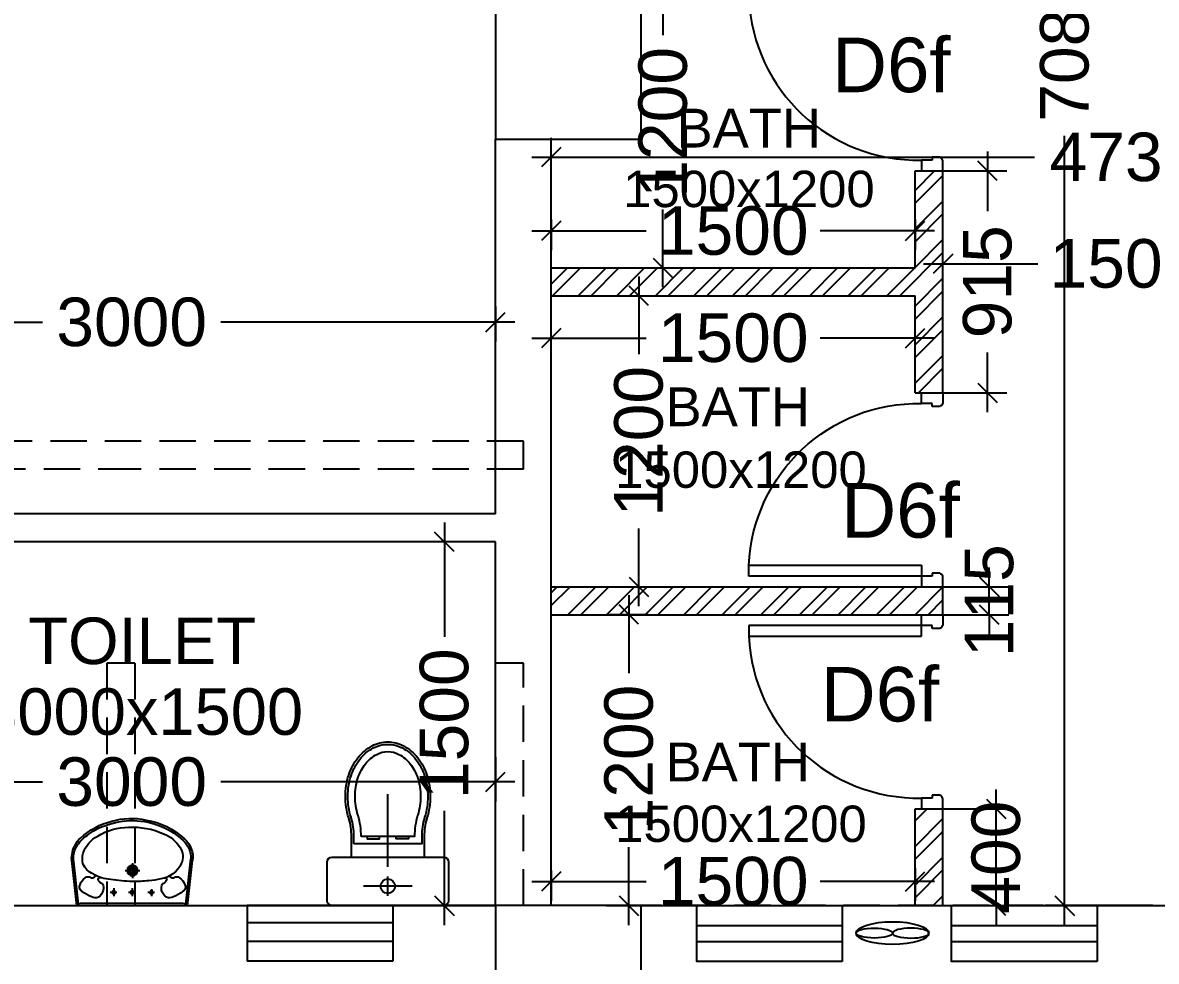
# Model space of a CAD drawing. Extents: x 6345096 to 6738923, y -6490958 to -6305885.
# Drawn here: x 6642850 to 6647524, y -6372475 to -6368605 of the extents above; entities that cross this region are included whole.
import ezdxf
from ezdxf.enums import TextEntityAlignment as Align

# ---------------------------------------------------------------- set-up
doc = ezdxf.new("R2010")
doc.units = 0
doc.header["$LTSCALE"] = 600
doc.header["$MEASUREMENT"] = 0
doc.header["$PDMODE"] = 35
doc.linetypes.add('HIDDEN', pattern=[0.375, 0.25, -0.125])
doc.layers.get('0').update_dxf_attribs({"linetype": 'CONTINUOUS'})
doc.layers.get('Defpoints').update_dxf_attribs({"linetype": 'CONTINUOUS'})
for name, color, linetype in [('8', 8, 'CONTINUOUS'), ('DIM-TEXT', 8, 'CONTINUOUS'), ('DOOR', 32, 'CONTINUOUS'), ('Exaust', 8, 'CONTINUOUS'), ('HS', 251, 'CONTINUOUS'), ('LA-column', 3, 'CONTINUOUS'), ('Room Dim', 1, 'CONTINUOUS'), ('T Wall', 8, 'CONTINUOUS'), ('TEXT', 6, 'CONTINUOUS'), ('Toi-Euip', 8, 'CONTINUOUS'), ('Toi. Wall Hat', 3, 'CONTINUOUS'), ('Walls', 7, 'CONTINUOUS'), ('WIN', 151, 'CONTINUOUS'), ('Working Dim', 5, 'CONTINUOUS')]:
    doc.layers.add(name, color=color, linetype=linetype)
doc.styles.add('ari', font='arial.ttf')
doc.styles.add('ARIAL', font='arial.ttf')
doc.styles.add('RT', font='romant.shx')
doc.dimstyles.new('int. dim', dxfattribs={"dimtxt": 200, "dimasz": 80, "dimexe": 80, "dimexo": 0, "dimgap": 70, "dimtad": 0, "dimdec": 0, "dimzin": 12, "dimdsep": 46, "dimtxsty": 'ari', "dimblk": 'OBLIQUE', "dimcen": 2, "dimdle": 80, "dimclrd": 256, "dimclre": 256, "dimclrt": 6, "dimadec": 0, "dimazin": 0, "dimtfac": 1, "dimtdec": 0, "dimtix": 1, "dimtmove": 2, "dimatfit": 3, "dimfxl": 1, "dimtolj": 1, "dimtzin": 0, "dimlwd": -1, "dimlwe": -1, "dimarcsym": 0})
doc.dimstyles.new('TEXT', dxfattribs={"dimscale": 0, "dimtxt": 600, "dimasz": 300, "dimexe": 300, "dimexo": 30, "dimgap": 50, "dimtad": 0, "dimdec": 0, "dimzin": 0, "dimdsep": 46, "dimtxsty": 'RT', "dimblk": 'OBLIQUE', "dimcen": 0.09, "dimdle": 300, "dimclrd": 256, "dimclre": 256, "dimclrt": 170, "dimadec": 0, "dimazin": 0, "dimtfac": 1, "dimtdec": 0, "dimtofl": 0, "dimtmove": 2, "dimatfit": 3, "dimfxl": 1, "dimfrac": 2, "dimtolj": 1, "dimtzin": 0, "dimlwd": -1, "dimlwe": -1, "dimarcsym": 0})

# ---------------------------------------------------------------- blocks, each defined once
blk = doc.blocks.new('A$C63C60A16')
at = {"layer": 'Toi-Euip'}
for p, q in [((-80, 100), (-80, -100)), ((-160, 0), (-460, 0)), ((-40, 0), (-120, 0))]:
    blk.add_line(p, q, dxfattribs=at)
for points in [[(0, 230), (0, -230, -0.414213562373095), (-20, -250), (-180, -250, -0.414213562373095), (-200, -230), (-200, 230, -0.414213562373095), (-180, 250), (-20, 250, -0.414213562373095)], [(-255, -140), (-285.7563422494568, -140, 0.07050306020363223), (-362.3416016236879, -150.8357380819507, -0.002743669131254036), (-364.6352561064996, -151.5885928971693, -0.078074712745445), (-450, -165, -0.07807471274544471), (-535.3647438930348, -151.5885928971693, -0.08756693679141081), (-602.9596196315251, -115.8501645340584, -0.105488158066647), (-650.0445714979433, -59.89833828993142, -0.1229528374611692), (-665, 0, -0.1229528374611691), (-650.0445714979433, 59.89833828760311, -0.1054881580666472), (-602.9596196315251, 115.8501645340584, -0.08756693679141064), (-535.3647438935004, 151.588592894841, -0.07807471274544482), (-449.999999998603, 165, -0.07807471274544475), (-364.6352561847307, 151.5885929204524, -0.002743669131253912), (-362.3416019477881, 150.8357381890528, 0.07050306025799999), (-285.7563421851955, 140), (-255, 140)], [(-285, -110), (-285.7563421665691, -110, 0.07164936065626826), (-371.8537806146778, -122.3837003554218, -0.002743669131254021), (-373.8346174065955, -123.0338778463192, -0.07807471274544499), (-450, -135, -0.07807471274544477), (-526.1653825924732, -123.0338778463192, -0.08756693679141088), (-584.5414012265392, -92.16959801269695, -0.1054881580666471), (-623.5654886714183, -45.79663014272228, -0.1229528374611691), (-635, 0, -0.1229528374611692), (-623.5654886714183, 45.79663014039397, -0.1054881580666472), (-584.5414012265392, 92.16959801269695, -0.08756693679141067), (-526.1653825924732, 123.0338778439909, -0.07807471274544485), (-450, 135, -0.07807471274544475), (-373.8346173847094, 123.033877837006, -0.002743669131253897), (-371.8537819092162, 122.3837007861584, 0.0716493608001443), (-285.7563421851955, 110), (-285, 110)]]:
    blk.add_lwpolyline(points, format="xyb", close=True, dxfattribs=at)
blk.add_lwpolyline([(-199.999997460749, -150), (-285.7563421851955, -150, 0.07005464391061507), (-359.1708752932027, -160.3197506582364, -0.002743669131253892), (-361.5688023390248, -161.1068312474526, -0.07807471274544485), (-450, -175, -0.07807471274544478), (-538.4311976605095, -161.1068312474526, -0.08756693679141078), (-609.0990257668309, -123.7436867086217, -0.1054881580666472), (-658.8709324398078, -64.59890767233446, -0.1229528374611691), (-675, 0, -0.1229528374611691), (-658.8709324398078, 64.59890767000616, -0.1054881580666472), (-609.0990257668309, 123.7436867062934, -0.08756693679141078), (-538.4311976605095, 161.1068312451243, -0.07807471274544478), (-450, 175, -0.07807471274544485), (-361.5688023390248, 161.1068312451243, -0.002743669131253892), (-359.1708752932027, 160.3197506559081, 0.07005464391061517), (-285.7563421851955, 150), (-199.999997460749, 150)], format="xyb", dxfattribs=at)
for points in [[(-285, 85), (-275, 85), (-275, 35), (-285, 35)], [(-285, -85), (-275, -85), (-275, -35), (-285, -35)]]:
    blk.add_lwpolyline(points, dxfattribs=at)
blk.add_circle((-80, 0), 30, dxfattribs=at)
blk = doc.blocks.new('A$C1E9F72C1')
at = {"layer": 'Toi-Euip', "color": 8}
for p, q in [((-228.1681860454051, 0), (-249.0488560688168, -186.292583229623)), ((-228.1681860454051, 0), (228.1681860454051, 0)), ((228.1681860454051, 0), (249.0488560685787, -186.292583229623)), ((-220.8739749153796, -6.645401900825576), (-241.7696558136887, -193.0719087371014)), ((-212.9132521296147, -9.704178334870862), (208.5641439462982, -9.704178334758904)), ((-76.02215142873476, -72.51698041493302), (-76.02215142873476, -39.7391411310856)), ((-0.592730889036863, -72.51698041493302), (-0.592730889036863, -39.7391411310856)), ((79.33220704234203, -67.2661437285666), (79.33220704234203, -39.7391411310856)), ((220.8228731228673, -6.189483343714045), (241.7696558134507, -193.0719087371014)), ((-63.81947216961117, -54.86820776640211), (-90.28578276261744, -54.86820776640211)), ((11.60994837008672, -54.86820776640211), (-14.85636222291955, -54.86820776640211)), ((91.53488630146562, -54.86820776640211), (65.06857570869741, -54.86820776640211)), ((0.9000392897094549, -174.8864821443793), (0.9000392897094549, -112.9726162271961)), ((-29.6170735337242, -144.5630604506219), (31.22908420180369, -144.5630604506219))]:
    blk.add_line(p, q, dxfattribs=at)
for centre, radius in [((-76.02215142873476, -54.86820776640211), 6.485367547587352), ((-0.592730889036863, -54.86820776640211), 6.485367547587352), ((79.33220704234203, -54.86820776640211), 6.485367547587352), ((0.9000392897094549, -144.5630604506219), 21.74165508223475), ((0.9000392897094549, -144.5630604506219), 15.60942468327205), ((0.9000392897094549, -144.5630604506219), 10.96372625536756)]:
    blk.add_circle(centre, radius, dxfattribs=at)
for centre, radius, start, end in [((-208.1064537443946, 14.69453184004561), 24.86769729817532, 216.2214993096895, 258.854868008537), ((207.9206165609929, 16.24964291126431), 25.96179818061269, 271.4203630913222, 321.251290242919), ((-125.0247743138082, -156.3006048203838), 127.1996099067297, 109.5864055665596, 129.401750393808), ((-151.5071252183579, -66.74781135901911), 34.32754250214976, 68.6438644309935, 118.0807866911802), ((-167.5221226245959, -75.41386255385461), 49.64350770799266, 12.8070397491091, 54.94150444573831), ((169.6396847111497, -75.41386255385461), 49.64350770799266, 125.0584955542617, 167.1929602508909), ((153.6246873051498, -66.74781135901911), 34.32754250214976, 61.91921330881978, 111.3561355690065), ((127.1423364003619, -156.3006048203838), 127.1996099067297, 50.59824960619196, 70.41359443344038), ((-196.3462686528745, -76.65076499444419), 20.8838064910373, 116.8090456609151, 207.5091871115615), ((-160.4039256092197, -68.23106291849102), 57.38294844987289, 198.35041169667, 235.0330895925608), ((-114.5209303052652, -115.2655775938516), 27.03634125501734, 106.3860249309605, 151.7284943160684), ((-150.0140776040446, -73.29020438063985), 32.15127516091023, 330.0791210254544, 16.0345627045362), ((152.1316396905983, -73.29020438063985), 32.15127516091023, 163.9654372954638, 209.9208789745456), ((116.638492391819, -115.2655775938516), 27.03634125501734, 28.27150568393157, 73.61397506903955), ((162.5214876960115, -68.23106291849102), 57.38294844987289, 304.9669104074392, 341.6495883033299), ((198.4638307396663, -76.65076499444419), 20.8838064910373, 332.4908128884385, 63.19095433908488), ((-129.3566476615338, -204.5106511023362), 80.75457470732714, 113.6186755009341, 156.3070454786791), ((-181.8265901929185, -101.36655161711), 18.00880145474612, 230.4641996257155, 309.5358126208482), ((-164.3451631440808, -121.4957528297431), 8.66919136674675, 53.89261406446519, 133.9596873901691), ((-76.54444826778752, -275.6265067974637), 168.2527757929247, 94.02806842183247, 120.4097715711656), ((-162.8863668543713, -122.49703655257), 8.798077106094611, 329.6712601165887, 65.48955455647099), ((-131.4757304257287, -107.6837630927228), 8.619786866260442, 142.6961141195787, 276.8473586231959), ((34.87339047565085, -905.9474388927132), 807.6160160984932, 92.47999435393913, 98.77724130359755), ((-3.205993730200603, -837.4887378049533), 738.4075428194074, 84.45177366895074, 89.7568677011466), ((46.12343354902472, -400.6868707257036), 298.9615442631237, 76.17325628394907, 85.76790156927609), ((102.1225317215865, -220.0311482161453), 110.7257840765557, 24.97787188206571, 81.9797817566311), ((134.8844656951922, -107.4185786780221), 7.453979131948683, 281.3197435701143, 41.70162955005643), ((164.2839330616826, -121.7185289679707), 7.798104017341788, 112.0693203277808, 194.8477246009386), ((166.4627252306345, -121.4957528297431), 8.66919136674675, 46.04031260983093, 126.1073859355348), ((183.9441522794722, -101.36655161711), 18.00880145474612, 230.4641873791517, 309.5358003742845), ((-165.7180857711571, -196.5182725390598), 83.9558336284188, 173.004093131207, 196.7608181783137), ((-110.1281613718332, -192.9813177808824), 95.49618225508435, 167.3453711884683, 194.4145565417553), ((136.7414803642938, -201.4859445577112), 71.54725581050317, 327.5919371738132, 23.22205529092756), ((149.6093830405373, -199.57081270597), 100.3220821861519, 311.3831213703975, 7.605757816419866), ((-141.4201979434683, -199.1237592570349), 106.8932532327239, 191.4479243685916, 227.6599995692815), ((-163.2940196161966, -200.1311883444856), 78.79250538703683, 174.8597903252528, 213.2088570789802), ((-82.70950173301593, -174.7496808553638), 127.0528173121029, 199.3053925372147, 242.2025018058944), ((146.6517465129344, -197.6843378894652), 95.22967590194358, 311.9104806690691, 2.776195109632879), ((-120.394684355406, -183.4951018244895), 124.1668228387631, 208.785432273468, 238.1585118243329), ((-15.58573137678812, -66.87660097332142), 289.4251441318818, 226.8800606034653, 256.3199326316732), ((11.4539158417451, -60.23647570908774), 296.423724795602, 278.9770282130721, 313.6154522527093), ((18.09840346674639, -68.04535840019005), 277.7234870777144, 292.3326481959832, 313.7826721632671), ((77.49951684050899, -165.4732363758721), 140.8697219922358, 291.6867651814128, 328.1396688786573), ((-54.2303393924645, -135.815442778891), 201.9789724009181, 229.3145899879106, 253.0106052291971), ((-13.18560948974885, -73.30076026281243), 249.6206722019178, 238.9435968370438, 269.4812615502201), ((0.3891221626379845, -45.58127649437449), 305.3326425576748, 248.1502895439513, 293.8049233261158), ((4.680446233502294, -23.48660487681151), 300.1002261705121, 266.1546119985265, 294.5892892261213), ((-3.855686777738896, -83.38625272052698), 276.5816135017403, 253.1484389829593, 282.860947166528)]:
    blk.add_arc(centre, radius, start, end, dxfattribs=at)
blk = doc.blocks.new('_Oblique')
at = {"color": 0, "linetype": 'ByBlock', "lineweight": -2}
blk.add_line((-0.5, -0.5), (0.5, 0.5), dxfattribs=at)
blk = doc.blocks.new('*D947')
at = {"layer": 'Defpoints', "color": 0, "transparency": 16777216}
for p in [(6641799.442849491, -6369775.218411263, 5.131057828136074), (6644799.444701206, -6369775.218411261, 5.131057828136074), (6644799.444701206, -6369840.137781056)]:
    blk.add_point(p, dxfattribs=at)
at = {"layer": 'Working Dim', "transparency": 16777216}
for p, q in [((6641799.442849491, -6369775.218411263), (6641799.442849491, -6369920.137781056)), ((6644799.444701206, -6369775.218411261), (6644799.444701206, -6369920.137781056)), ((6641719.442849491, -6369840.137781056), (6642931.217308773, -6369840.137781056)), ((6644879.444701206, -6369840.137781056), (6643667.670241924, -6369840.137781056))]:
    blk.add_line(p, q, dxfattribs=at)
at = {"layer": 'Working Dim', "transparency": 16777216, "xscale": 80, "yscale": 80, "zscale": 80, "rotation": 180}
blk.add_blockref('_Oblique', (6641799.442849491, -6369840.137781056), dxfattribs=at)
at = {"layer": 'Working Dim', "transparency": 16777216, "xscale": 80, "yscale": 80, "zscale": 80}
blk.add_blockref('_Oblique', (6644799.444701206, -6369840.137781056), dxfattribs=at)
at = {"layer": 'Working Dim', "color": 6, "transparency": 16777216, "insert": (6643299.443775348, -6369840.137781056), "char_height": 200, "attachment_point": 5, "style": 'ari'}
blk.add_mtext('\\A1;3000', dxfattribs=at)
blk = doc.blocks.new('*D950')
at = {"layer": 'Defpoints', "color": 0, "transparency": 16777216}
for p in [(6644799.444701207, -6370745.5996704, 5.131057828136074), (6644588.514746122, -6372245.5996704), (6644799.444701207, -6372245.5996704, 5.131057828136074)]:
    blk.add_point(p, dxfattribs=at)
at = {"layer": 'Working Dim', "transparency": 16777216}
for p, q in [((6644588.514746122, -6370665.5996704), (6644588.514746122, -6371136.718360714)), ((6644799.444701207, -6370745.5996704), (6644508.514746122, -6370745.5996704)), ((6644588.514746122, -6372325.5996704), (6644588.514746122, -6371854.480980086)), ((6644799.444701207, -6372245.5996704), (6644508.514746122, -6372245.5996704))]:
    blk.add_line(p, q, dxfattribs=at)
at = {"layer": 'Working Dim', "transparency": 16777216, "xscale": 80, "yscale": 80, "zscale": 80}
for p, rotation in [((6644588.514746122, -6370745.5996704), 90), ((6644588.514746122, -6372245.5996704), 270)]:
    blk.add_blockref('_Oblique', p, dxfattribs=dict(at, rotation=rotation))
at = {"layer": 'Working Dim', "color": 6, "transparency": 16777216, "insert": (6644588.514746124, -6371495.599670398), "char_height": 200, "attachment_point": 5, "rotation": 90, "style": 'ari'}
blk.add_mtext('\\A1;1500', dxfattribs=at)
blk = doc.blocks.new('*D951')
at = {"layer": 'Defpoints', "color": 0, "transparency": 16777216}
for p in [(6641799.442849579, -6371633.957558749, 5.131057828136074), (6644799.444701207, -6371633.957558749, 5.131057828136074), (6644799.444701207, -6371735.634927877)]:
    blk.add_point(p, dxfattribs=at)
at = {"layer": 'Working Dim', "transparency": 16777216}
for p, q in [((6641799.442849579, -6371633.957558749), (6641799.442849579, -6371815.634927877)), ((6644799.444701207, -6371633.957558749), (6644799.444701207, -6371815.634927877)), ((6641719.442849579, -6371735.634927877), (6642931.217308817, -6371735.634927877)), ((6644879.444701207, -6371735.634927877), (6643667.670241969, -6371735.634927877))]:
    blk.add_line(p, q, dxfattribs=at)
at = {"layer": 'Working Dim', "transparency": 16777216, "xscale": 80, "yscale": 80, "zscale": 80, "rotation": 180}
blk.add_blockref('_Oblique', (6641799.442849579, -6371735.634927877), dxfattribs=at)
at = {"layer": 'Working Dim', "transparency": 16777216, "xscale": 80, "yscale": 80, "zscale": 80}
blk.add_blockref('_Oblique', (6644799.444701207, -6371735.634927877), dxfattribs=at)
at = {"layer": 'Working Dim', "color": 6, "transparency": 16777216, "insert": (6643299.443775393, -6371735.634927877), "char_height": 200, "attachment_point": 5, "style": 'ari'}
blk.add_mtext('\\A1;3000', dxfattribs=at)
blk = doc.blocks.new('*D1282')
at = {"layer": 'Defpoints', "color": 0, "linetype": 'Continuous', "transparency": 16777216}
for p in [(6610879.440515299, -6372845.638490037, 13.30150872900494), (6651519.099395386, -6372995.969520331, 13.79943811367001), (6651519.099395386, -6374540.850254927)]:
    blk.add_point(p, dxfattribs=at)
at = {"layer": 'DIM-TEXT', "transparency": 16777216}
for p, q in [((6610879.440515299, -6372845.638490037), (6610879.440515299, -6374840.850254927)), ((6651519.099395386, -6372995.969520331), (6651519.099395386, -6374840.850254927)), ((6610579.440515299, -6374540.850254927), (6611790.425480582, -6374540.850254927)), ((6651819.099395386, -6374540.850254927), (6650608.114430103, -6374540.850254927))]:
    blk.add_line(p, q, dxfattribs=at)
at = {"layer": 'DIM-TEXT', "linetype": 'Continuous', "transparency": 16777216, "xscale": 300, "yscale": 300, "zscale": 300, "rotation": 180}
blk.add_blockref('_Oblique', (6610879.440515299, -6374540.850254927), dxfattribs=at)
at = {"layer": 'DIM-TEXT', "linetype": 'Continuous', "transparency": 16777216, "xscale": 300, "yscale": 300, "zscale": 300}
blk.add_blockref('_Oblique', (6651519.099395386, -6374540.850254927), dxfattribs=at)
at = {"layer": 'DIM-TEXT', "color": 170, "linetype": 'Continuous', "transparency": 16777216, "insert": (6631199.269955343, -6374540.850254927), "char_height": 750, "attachment_point": 5, "style": 'ari'}
blk.add_mtext('\\A1;{\\H1.067x;(I.C.U. - 6 Beds) EMERGENCY MEDICINE DEPT (18 Beds) TRIAGE (6 Beds)}', dxfattribs=at)
blk = doc.blocks.new('A$C2CD672AE')
at = {"layer": 'Walls', "color": 8, "linetype": 'HIDDEN'}
for p, q in [((114594.8862982551, 86093.33823699784), (111479.8834417472, 86093.33823699784)), ((114594.8862982551, 85978.33823699784), (114594.8862982541, 86093.33823699784)), ((112992.5597071759, 85978.33823699877), (111479.8834417462, 85978.33823699784)), ((114594.8862982541, 85978.33823699784), (112992.5597071769, 85978.33823699784)), ((112877.5597071769, 85178.33824046701), (112877.5597071759, 84178.3119203886)), ((112992.5598848723, 85178.33824046701), (112877.5597071769, 85178.33824046701)), ((112992.5597071769, 85178.33824046701), (112992.5597071778, 84178.3119203886)), ((114479.8862982541, 84178.24054335523), (114479.8862982541, 85178.33824046701)), ((114594.8864759505, 85178.33824046701), (114479.8862982551, 85178.33824046701)), ((114594.8862982541, 84178.24054335523), (114594.8862982541, 85178.33824046701)), ((111479.8834417462, 84178.24051625747), (114479.8862982541, 84178.24051625747)), ((119440.0207571471, 84178.24053070042), (115079.8862982551, 84178.24053070042))]:
    blk.add_line(p, q, dxfattribs=at)
blk = doc.blocks.new('1000')
at = {"layer": 'DOOR'}
for p, q in [((2.328084391934487e-10, -99.99999967759682), (2.328306436538696e-10, 0)), ((2.328306436538696e-10, 0), (49.71992076533829, -1.10400401631917e-14)), ((49.71992076533829, -1.10400401631917e-14), (49.71992076533829, -2.24999999292196)), ((63.21992071937314, -49.49999981746079), (49.71992076533827, -49.49999981746079)), ((49.71992076533827, -49.49999981746079), (49.71992076533827, -99.99999967759683)), ((63.21992071937316, -13.49999995417894), (60.96992072703401, -13.49999995417894)), ((63.21992071937316, -13.49999995417894), (63.21992071937314, -49.49999981746079)), ((836.7800762170383, -13.49999995417912), (836.7800762170383, -49.49999981746096)), ((836.7800762170383, -13.49999995417912), (839.030076209384, -13.49999995417912)), ((836.7800762170383, -49.49999981746096), (850.2800761710797, -49.49999981746097)), ((850.2800761710797, -1.888001035889812e-13), (850.2800761710797, -2.249999992922137)), ((899.9999969361852, -1.998401437521729e-13), (850.2800761710797, -1.888001035889812e-13)), ((850.2800761710797, -49.49999981746097), (850.2800761710797, -99.999999677597)), ((899.9999969361852, -99.99999967759702), (899.9999969361852, -1.998401437521729e-13)), ((49.71992076533827, -99.99999967759683), (2.328084391934487e-10, -99.99999967759682)), ((49.71992076533827, -99.99999967759683), (49.71992076533809, -900.5601550830567)), ((100.2199206248653, -99.99999967759685), (49.71992076533827, -99.99999967759683)), ((100.2199206248651, -900.5601550830567), (100.2199206248653, -99.99999967759685)), ((850.2800761710797, -99.999999677597), (899.9999969361852, -99.99999967759702)), ((49.71992076533809, -900.5601550830567), (100.2199206248651, -900.5601550830567))]:
    blk.add_line(p, q, dxfattribs=at)
for centre, major_axis, ratio, start_param, end_param in [((49.71992076533829, -13.49999995417894), (-7.954951261716515, 7.954951261716515), 0.9999999998470922, 3.926990817063694, 5.497787143705684), ((850.2800761710797, -13.49999995417912), (7.954951261716481, 7.954951261716479), 0.9999999998470964, 0.7853981634739, 2.356194490115893)]:
    blk.add_ellipse(centre, major_axis=major_axis, ratio=ratio, start_param=start_param, end_param=end_param, dxfattribs=at)
at = {"layer": 'DOOR', "color": 145}
blk.add_ellipse((64.31666899512551, -115.2687638765925), major_axis=(-519.7298879340298, 589.7901797845135), ratio=0.9999999999967074, start_param=2.464943287188103, end_param=4.009476144368086, dxfattribs=at)
blk = doc.blocks.new('A$C153C7E87')
at = {"layer": 'Exaust', "color": 10, "extrusion": (0, 0, -1)}
for centre, major_axis, ratio, start_param, end_param in [((1.862645149230957e-09, 0), (150.156059240922, 0.07580736063122048), 0.3121247655582309, 3.141592653603241, 9.424777960782826), ((-75.07802962698042, -0.03790368000045419), (75.0780296195297, 0.03790368027783108), 0.2713894246994782, 3.141592653603407, 9.424777960782993)]:
    blk.add_ellipse(centre, major_axis=major_axis, ratio=ratio, start_param=start_param, end_param=end_param, dxfattribs=at)
at = {"layer": 'Exaust', "color": 10}
blk.add_ellipse((75.07802961952984, 0.03790368000045419), major_axis=(75.07802961952983, 0.03790368003804016), ratio=0.2713894246994907, dxfattribs=at)
blk = doc.blocks.new('*D2531')
at = {"layer": 'Defpoints', "color": 0, "transparency": 16777216}
for p in [(6646529.358516531, -6372090.769007194, -0.6916796707551747), (6645029.358516533, -6372100.342024703, 5.131057828148188), (6646529.358516531, -6372145.814489827)]:
    blk.add_point(p, dxfattribs=at)
at = {"layer": 'Working Dim', "transparency": 16777216}
for p, q in [((6646529.358516531, -6372090.769007194), (6646529.358516531, -6372225.814489827)), ((6645029.358516533, -6372100.342024703), (6645029.358516533, -6372225.814489827)), ((6644949.358516533, -6372145.814489827), (6645420.477206846, -6372145.814489827)), ((6646609.358516531, -6372145.814489827), (6646138.239826218, -6372145.814489827))]:
    blk.add_line(p, q, dxfattribs=at)
at = {"layer": 'Working Dim', "transparency": 16777216, "xscale": 80, "yscale": 80, "zscale": 80, "rotation": 180}
blk.add_blockref('_Oblique', (6645029.358516533, -6372145.814489827), dxfattribs=at)
at = {"layer": 'Working Dim', "transparency": 16777216, "xscale": 80, "yscale": 80, "zscale": 80}
blk.add_blockref('_Oblique', (6646529.358516531, -6372145.814489827), dxfattribs=at)
at = {"layer": 'Working Dim', "color": 6, "transparency": 16777216, "insert": (6645779.358516532, -6372145.814489827), "char_height": 200, "attachment_point": 5, "style": 'ari'}
blk.add_mtext('\\A1;1500', dxfattribs=at)
blk = doc.blocks.new('*D2532')
at = {"layer": 'Defpoints', "color": 0, "transparency": 16777216}
for p in [(6645257.541850141, -6371045.18801743, -0.6916796707446338), (6645349.400519676, -6371045.18801743), (6645257.54185014, -6372245.623849294, 3.879454779676962)]:
    blk.add_point(p, dxfattribs=at)
at = {"layer": 'Working Dim', "transparency": 16777216}
for p, q in [((6645349.400519676, -6370965.18801743), (6645349.400519676, -6371286.524623675)), ((6645257.541850141, -6371045.18801743), (6645429.400519676, -6371045.18801743)), ((6645349.400519676, -6372325.623849294), (6645349.400519676, -6372004.287243048)), ((6645257.54185014, -6372245.623849294), (6645429.400519676, -6372245.623849294))]:
    blk.add_line(p, q, dxfattribs=at)
at = {"layer": 'Working Dim', "transparency": 16777216, "xscale": 80, "yscale": 80, "zscale": 80}
for p, rotation in [((6645349.400519676, -6371045.18801743), 90), ((6645349.400519676, -6372245.623849294), 270)]:
    blk.add_blockref('_Oblique', p, dxfattribs=dict(at, rotation=rotation))
at = {"layer": 'Working Dim', "color": 6, "transparency": 16777216, "insert": (6645349.400519677, -6371645.40593336), "char_height": 200, "attachment_point": 5, "rotation": 90, "style": 'ari'}
blk.add_mtext('\\A1;1200', dxfattribs=at)
blk = doc.blocks.new('*D2533')
at = {"layer": 'Defpoints', "color": 0, "transparency": 16777216}
for p in [(6645276.050387733, -6369731.188017428, -0.6916796707551747), (6645390.087937631, -6369731.188017428), (6645276.050387733, -6370931.188017428, -0.6916796707551747)]:
    blk.add_point(p, dxfattribs=at)
at = {"layer": 'Working Dim', "transparency": 16777216}
for p, q in [((6645390.087937631, -6369651.188017428), (6645390.087937631, -6369972.306707742)), ((6645276.050387733, -6369731.188017428), (6645470.087937631, -6369731.188017428)), ((6645390.087937631, -6371011.188017428), (6645390.087937631, -6370690.069327114)), ((6645276.050387733, -6370931.188017428), (6645470.087937631, -6370931.188017428))]:
    blk.add_line(p, q, dxfattribs=at)
at = {"layer": 'Working Dim', "transparency": 16777216, "xscale": 80, "yscale": 80, "zscale": 80}
for p, rotation in [((6645390.087937631, -6369731.188017428), 90), ((6645390.087937631, -6370931.188017428), 270)]:
    blk.add_blockref('_Oblique', p, dxfattribs=dict(at, rotation=rotation))
at = {"layer": 'Working Dim', "color": 6, "transparency": 16777216, "insert": (6645390.087937633, -6370331.188017426), "char_height": 200, "attachment_point": 5, "rotation": 90, "style": 'ari'}
blk.add_mtext('\\A1;1200', dxfattribs=at)
blk = doc.blocks.new('*D2534')
at = {"layer": 'Defpoints', "color": 0, "transparency": 16777216}
for p in [(6646529.358516526, -6369905.603263882), (6645029.358516533, -6370055.048001674, 5.131057828148187), (6646529.358516526, -6370055.048001674, -0.6916796707519097)]:
    blk.add_point(p, dxfattribs=at)
at = {"layer": 'Working Dim', "transparency": 16777216}
for p, q in [((6645029.358516533, -6370055.048001674), (6645029.358516533, -6369825.603263882)), ((6646529.358516526, -6370055.048001674), (6646529.358516526, -6369825.603263882)), ((6644949.358516533, -6369905.603263882), (6645420.477206843, -6369905.603263882)), ((6646609.358516526, -6369905.603263882), (6646138.239826215, -6369905.603263882))]:
    blk.add_line(p, q, dxfattribs=at)
at = {"layer": 'Working Dim', "transparency": 16777216, "xscale": 80, "yscale": 80, "zscale": 80, "rotation": 180}
blk.add_blockref('_Oblique', (6645029.358516533, -6369905.603263882), dxfattribs=at)
at = {"layer": 'Working Dim', "transparency": 16777216, "xscale": 80, "yscale": 80, "zscale": 80}
blk.add_blockref('_Oblique', (6646529.358516526, -6369905.603263882), dxfattribs=at)
at = {"layer": 'Working Dim', "color": 6, "transparency": 16777216, "insert": (6645779.358516529, -6369905.603263882), "char_height": 200, "attachment_point": 5, "style": 'ari'}
blk.add_mtext('\\A1;1500', dxfattribs=at)
blk = doc.blocks.new('*D2535')
at = {"layer": 'Defpoints', "color": 0, "transparency": 16777216}
for p in [(6645267.308298214, -6368416.188017854, -0.6916796707551747), (6645489.834507449, -6368416.188017854), (6645267.308298586, -6369616.188017428, -0.6916796707551747)]:
    blk.add_point(p, dxfattribs=at)
at = {"layer": 'Working Dim', "transparency": 16777216}
for p, q in [((6645489.834507449, -6368336.188017854), (6645489.834507449, -6368657.306707954)), ((6645267.308298214, -6368416.188017854), (6645569.834507449, -6368416.188017854)), ((6645489.834507449, -6369696.188017428), (6645489.834507449, -6369375.069327326)), ((6645267.308298586, -6369616.188017428), (6645569.834507449, -6369616.188017428))]:
    blk.add_line(p, q, dxfattribs=at)
at = {"layer": 'Working Dim', "transparency": 16777216, "xscale": 80, "yscale": 80, "zscale": 80}
for p, rotation in [((6645489.834507449, -6368416.188017854), 90), ((6645489.834507449, -6369616.188017428), 270)]:
    blk.add_blockref('_Oblique', p, dxfattribs=dict(at, rotation=rotation))
at = {"layer": 'Working Dim', "color": 6, "transparency": 16777216, "insert": (6645489.83450745, -6369016.188017638), "char_height": 200, "attachment_point": 5, "rotation": 90, "style": 'ari'}
blk.add_mtext('\\A1;1200', dxfattribs=at)
blk = doc.blocks.new('*D2536')
at = {"layer": 'Defpoints', "color": 0, "transparency": 16777216}
for p in [(6645029.358516536, -6369416.188017428, 5.131057828137273), (6646529.358516525, -6369416.188017428, -0.6916796707551747), (6645029.358516536, -6369463.707517787)]:
    blk.add_point(p, dxfattribs=at)
at = {"layer": 'Working Dim', "transparency": 16777216}
for p, q in [((6645029.358516536, -6369416.188017428), (6645029.358516536, -6369543.707517787)), ((6646529.358516525, -6369416.188017428), (6646529.358516525, -6369543.707517787)), ((6644949.358516536, -6369463.707517787), (6645420.477206845, -6369463.707517787)), ((6646609.358516525, -6369463.707517787), (6646138.239826217, -6369463.707517787))]:
    blk.add_line(p, q, dxfattribs=at)
at = {"layer": 'Working Dim', "transparency": 16777216, "xscale": 80, "yscale": 80, "zscale": 80, "rotation": 180}
blk.add_blockref('_Oblique', (6645029.358516536, -6369463.707517787), dxfattribs=at)
at = {"layer": 'Working Dim', "transparency": 16777216, "xscale": 80, "yscale": 80, "zscale": 80}
blk.add_blockref('_Oblique', (6646529.358516525, -6369463.707517787), dxfattribs=at)
at = {"layer": 'Working Dim', "color": 6, "transparency": 16777216, "insert": (6645779.358516531, -6369463.707517787), "char_height": 200, "attachment_point": 5, "style": 'ari'}
blk.add_mtext('\\A1;1500', dxfattribs=at)
blk = doc.blocks.new('*D2539')
at = {"layer": 'Defpoints', "color": 0, "transparency": 16777216}
for p in [(6648144.491652579, -6369599.140310491), (6646644.358516525, -6369673.688017428, -0.6916796707551747), (6648144.491652579, -6369673.688017428, -0.6916796707551747)]:
    blk.add_point(p, dxfattribs=at)
at = {"layer": 'Working Dim', "transparency": 16777216}
for p, q in [((6646644.358516525, -6369673.688017428), (6646644.358516525, -6369519.140310491)), ((6648144.491652579, -6369673.688017428), (6648144.491652579, -6369519.140310491)), ((6646564.358516525, -6369599.140310491), (6647035.543774866, -6369599.140310491)), ((6648224.491652579, -6369599.140310491), (6647753.306394238, -6369599.140310491))]:
    blk.add_line(p, q, dxfattribs=at)
at = {"layer": 'Working Dim', "transparency": 16777216, "xscale": 80, "yscale": 80, "zscale": 80, "rotation": 180}
blk.add_blockref('_Oblique', (6646644.358516525, -6369599.140310491), dxfattribs=at)
at = {"layer": 'Working Dim', "transparency": 16777216, "xscale": 80, "yscale": 80, "zscale": 80}
blk.add_blockref('_Oblique', (6648144.491652579, -6369599.140310491), dxfattribs=at)
at = {"layer": 'Working Dim', "color": 6, "transparency": 16777216, "insert": (6647394.425084552, -6369599.140310491), "char_height": 200, "attachment_point": 5, "style": 'ari'}
blk.add_mtext('\\A1;1500', dxfattribs=at)
blk = doc.blocks.new('*D2540')
at = {"layer": 'Defpoints', "color": 0, "transparency": 16777216}
for p in [(6649759.491659723, -6369159.992531618), (6645029.358516533, -6369355.343083008, 5.131057828148187), (6649759.491659723, -6369524.117125888, 5.131057828148187)]:
    blk.add_point(p, dxfattribs=at)
at = {"layer": 'Working Dim', "transparency": 16777216}
for p, q in [((6645029.358516533, -6369355.343083008), (6645029.358516533, -6369079.992531618)), ((6649759.491659723, -6369524.117125888), (6649759.491659723, -6369079.992531618)), ((6644949.358516533, -6369159.992531618), (6647022.105852111, -6369159.992531618)), ((6649839.491659723, -6369159.992531618), (6647766.744324145, -6369159.992531618))]:
    blk.add_line(p, q, dxfattribs=at)
at = {"layer": 'Working Dim', "transparency": 16777216, "xscale": 80, "yscale": 80, "zscale": 80, "rotation": 180}
blk.add_blockref('_Oblique', (6645029.358516533, -6369159.992531618), dxfattribs=at)
at = {"layer": 'Working Dim', "transparency": 16777216, "xscale": 80, "yscale": 80, "zscale": 80}
blk.add_blockref('_Oblique', (6649759.491659723, -6369159.992531618), dxfattribs=at)
at = {"layer": 'Working Dim', "color": 6, "transparency": 16777216, "insert": (6647394.425088128, -6369159.992531618), "char_height": 200, "attachment_point": 5, "style": 'ari'}
blk.add_mtext('\\A1;4730', dxfattribs=at)
blk = doc.blocks.new('*D2541')
at = {"layer": 'Defpoints', "color": 0, "transparency": 16777216}
for p in [(6646944.491673283, -6365160.657655627, 5.131057828148187), (6647145.956704029, -6365160.657655627), (6647440.554956792, -6372245.657307995, 5.131057828148187)]:
    blk.add_point(p, dxfattribs=at)
at = {"layer": 'Working Dim', "transparency": 16777216}
for p, q in [((6647145.956704029, -6365080.657655627), (6647145.956704029, -6368334.589951116)), ((6646944.491673283, -6365160.657655627), (6647225.956704029, -6365160.657655627)), ((6647145.956704029, -6372325.657307995), (6647145.956704029, -6369071.725012506)), ((6647440.554956792, -6372245.657307995), (6647065.956704029, -6372245.657307995))]:
    blk.add_line(p, q, dxfattribs=at)
at = {"layer": 'Working Dim', "transparency": 16777216, "xscale": 80, "yscale": 80, "zscale": 80}
for p, rotation in [((6647145.956704029, -6365160.657655627), 90), ((6647145.956704029, -6372245.657307995), 270)]:
    blk.add_blockref('_Oblique', p, dxfattribs=dict(at, rotation=rotation))
at = {"layer": 'Working Dim', "color": 6, "transparency": 16777216, "insert": (6647145.956704031, -6368703.157481809), "char_height": 200, "attachment_point": 5, "rotation": 90, "style": 'ari'}
blk.add_mtext('\\A1;7085', dxfattribs=at)
blk = doc.blocks.new('*D2507')
at = {"layer": 'Defpoints', "color": 0, "transparency": 16777216}
for p in [(6646644.35861381, -6371846.188017428, -0.6916796707551747), (6646863.267282316, -6371846.188017428), (6646644.358516529, -6372245.657307994, -0.6916796707551747)]:
    blk.add_point(p, dxfattribs=at)
at = {"layer": 'Working Dim', "transparency": 16777216}
for p, q in [((6646863.267282316, -6371846.188017428), (6646863.267282316, -6371766.188017428)), ((6646644.35861381, -6371846.188017428), (6646943.267282316, -6371846.188017428)), ((6646863.267282316, -6372245.657307994), (6646863.267282316, -6371846.188017428)), ((6646644.358516529, -6372245.657307994), (6646943.267282316, -6372245.657307994)), ((6646863.267282316, -6372245.657307994), (6646863.267282316, -6372325.657307994))]:
    blk.add_line(p, q, dxfattribs=at)
at = {"layer": 'Working Dim', "transparency": 16777216, "xscale": 80, "yscale": 80, "zscale": 80}
for p, rotation in [((6646863.267282316, -6371846.188017428), 270), ((6646863.267282316, -6372245.657307994), 90)]:
    blk.add_blockref('_Oblique', p, dxfattribs=dict(at, rotation=rotation))
at = {"layer": 'Working Dim', "color": 6, "transparency": 16777216, "insert": (6646863.267282317, -6372045.922662709), "char_height": 200, "attachment_point": 5, "rotation": 90, "style": 'ari'}
blk.add_mtext('\\A1;400', dxfattribs=at)
blk = doc.blocks.new('*D2508')
at = {"layer": 'Defpoints', "color": 0, "transparency": 16777216}
for p in [(6646644.359712651, -6370931.188027623, -0.6916796708520501), (6646835.414800248, -6370931.188027623), (6646644.359687108, -6371046.188017428, -0.6916796707551747)]:
    blk.add_point(p, dxfattribs=at)
at = {"layer": 'Working Dim', "transparency": 16777216}
for p, q in [((6646835.414800248, -6370931.188027623), (6646835.414800248, -6370851.188027623)), ((6646644.359712651, -6370931.188027623), (6646915.414800248, -6370931.188027623)), ((6646835.414800248, -6371046.188017428), (6646835.414800248, -6370931.188027623)), ((6646644.359687108, -6371046.188017428), (6646915.414800248, -6371046.188017428)), ((6646835.414800248, -6371046.188017428), (6646835.414800248, -6371126.188017428))]:
    blk.add_line(p, q, dxfattribs=at)
at = {"layer": 'Working Dim', "transparency": 16777216, "xscale": 80, "yscale": 80, "zscale": 80}
for p, rotation in [((6646835.414800248, -6370931.188027623), 270), ((6646835.414800248, -6371046.188017428), 90)]:
    blk.add_blockref('_Oblique', p, dxfattribs=dict(at, rotation=rotation))
at = {"layer": 'Working Dim', "color": 6, "transparency": 16777216, "insert": (6646835.41480025, -6370988.688022524), "char_height": 200, "attachment_point": 5, "rotation": 90, "style": 'ari'}
blk.add_mtext('\\A1;115', dxfattribs=at)
blk = doc.blocks.new('*D2509')
at = {"layer": 'Defpoints', "color": 0, "transparency": 16777216}
for p in [(6646644.35861381, -6369216.188017428, -0.6916796707551747), (6646827.906968135, -6369216.188017428), (6646644.358516525, -6370131.188017428, -0.6916796707551747)]:
    blk.add_point(p, dxfattribs=at)
at = {"layer": 'Working Dim', "transparency": 16777216}
for p, q in [((6646827.906968135, -6369136.188017428), (6646827.906968135, -6369381.996339393)), ((6646644.35861381, -6369216.188017428), (6646907.906968135, -6369216.188017428)), ((6646827.906968135, -6370211.188017428), (6646827.906968135, -6369965.379695463)), ((6646644.358516525, -6370131.188017428), (6646907.906968135, -6370131.188017428))]:
    blk.add_line(p, q, dxfattribs=at)
at = {"layer": 'Working Dim', "transparency": 16777216, "xscale": 80, "yscale": 80, "zscale": 80}
for p, rotation in [((6646827.906968135, -6369216.188017428), 90), ((6646827.906968135, -6370131.188017428), 270)]:
    blk.add_blockref('_Oblique', p, dxfattribs=dict(at, rotation=rotation))
at = {"layer": 'Working Dim', "color": 6, "transparency": 16777216, "insert": (6646827.906968137, -6369673.688017426), "char_height": 200, "attachment_point": 5, "rotation": 90, "style": 'ari'}
blk.add_mtext('\\A1;915', dxfattribs=at)

msp = doc.modelspace()

# ---------------------------------------------------------------- hatches: boundary and pattern name
at = {"layer": 'Toi. Wall Hat'}
h = msp.add_hatch(dxfattribs=at)
h.set_pattern_fill('ANSI32', color=10, scale=300, style=0)
h.set_pattern_definition([(45, (-277374.8134840392, 0.03623884823173285), (-79.54951288348659, 79.5495128834866), []), (45, (-277321.7804755392, 0.03623884823173285), (-79.54951288348659, 79.5495128834866), [])])
h.paths.add_polyline_path([(6648259.491652582, -6367100.657307994), (6648144.491652582, -6367100.657307995), (6648144.491652578, -6367501.188017429), (6648259.491652577, -6367501.188017427)])
h.paths.add_polyline_path([(6646644.358516522, -6367100.657307995), (6646529.358516522, -6367100.657307994), (6646529.358516525, -6367501.188017428), (6646644.358516525, -6367501.188017427)])
h.paths.add_polyline_path([(6646644.358516525, -6368301.188017429), (6645029.358516534, -6368301.188017927), (6645029.358516533, -6368416.188017927), (6646644.358516525, -6368416.188017426)])
h.paths.add_polyline_path([(6649759.491659725, -6368301.188017927), (6648144.491652578, -6368301.188017427), (6648144.491652578, -6368416.188017427), (6649759.491659725, -6368416.188017927)])
h.paths.add_polyline_path([(6649759.491659723, -6369616.188017428), (6648259.491652578, -6369616.188017428), (6648259.491652579, -6369216.188017428), (6648144.491652578, -6369216.188017429), (6648144.491652578, -6370131.188017428), (6648259.491652578, -6370131.188017429), (6648259.491652579, -6369731.188017429), (6649759.491659722, -6369731.188017428)])
h.paths.add_polyline_path([(6646644.358516526, -6369216.188017428), (6646529.358516525, -6369216.188017428), (6646529.358516525, -6369616.188017427), (6645029.358516533, -6369616.188017428), (6645029.358516533, -6369731.188017429), (6646529.358516525, -6369731.188017428), (6646529.358516525, -6370131.188017429), (6646644.358516525, -6370131.188017428)])
h.paths.add_polyline_path([(6646644.358516525, -6370931.188017428), (6645029.358516534, -6370931.188017428), (6645029.358516534, -6371046.188017427), (6646644.358516529, -6371046.188017428)])
h.paths.add_polyline_path([(6646644.358516534, -6371846.188017429), (6646529.358516533, -6371846.188017427), (6646529.358516529, -6372245.657307993), (6646644.358516529, -6372245.657307993)])
h.paths.add_polyline_path([(6648259.491652571, -6371846.188017429), (6648144.491652571, -6371846.188017428), (6648144.491652574, -6372245.657307994), (6648259.491652575, -6372245.657307995)])
h.paths.add_polyline_path([(6649759.49165972, -6370931.188017427), (6648144.491652577, -6370931.188017428), (6648144.491652574, -6371046.188017428), (6649759.49165972, -6371046.188017428)])

# ---------------------------------------------------------------- linework, layer by layer
at = {"layer": 'LA-column', "color": 2}
for points, elevation in [([(6644799.357215989, -6369085.576951962), (6645399.357215989, -6369085.576951962), (6645399.357215989, -6368485.576951962), (6644799.357215989, -6368485.576951962)], 5.131057828139092), ([(6644799.357215993, -6372845.657320824), (6645399.357215993, -6372845.657320824), (6645399.357215993, -6372245.657320824), (6644799.357215993, -6372245.657320824)], 1.031049310015078)]:
    msp.add_lwpolyline(points, close=True, dxfattribs=dict(at, elevation=elevation))
at = {"layer": 'T Wall', "color": 6, "linetype": 'Continuous'}
for p, q in [((6646529.358516525, -6369616.188017428, 0.3393696392599033), (6646529.358516525, -6369216.188017428, 0.3393696392599033)), ((6646529.358516525, -6369216.188017428, 0.3393696392599033), (6646644.358516525, -6369216.188017428, 0.3393696392599033)), ((6646644.358516525, -6370131.188017428, 0.3393696392599033), (6646644.358516525, -6369216.188017428, 0.3393696392599033)), ((6645029.358516525, -6369616.188017428, 0.3393696392599033), (6646529.358516529, -6369616.188017428, 0.3393696392599033)), ((6645029.358516525, -6369731.188017428, 0.3393696392599033), (6646529.358516529, -6369731.188017428, 0.3393696392599033)), ((6646529.358516525, -6370131.188017428, 0.3393696392599033), (6646529.358516525, -6369731.188017428, 0.3393696392599033)), ((6646529.358516529, -6370131.188017428, 0.3393696392599033), (6646644.358516525, -6370131.188017428, 0.3393696392599033)), ((6645029.358516525, -6370931.188017428, 0.3393696392599033), (6646644.358516525, -6370931.188017428, 0.3393696392599033)), ((6646644.358516529, -6371046.188017428, 0.3393696392599033), (6646644.358516525, -6370931.188017428, 0.3393696392599033)), ((6645029.358516525, -6371046.188017428, 0.3393696392599033), (6646644.358516525, -6371046.188017428, 0.3393696392599033)), ((6646529.358516529, -6372246.188017428, 0.3393696392599033), (6646529.358516533, -6371846.188017428, 0.3393696392599033)), ((6646529.358516533, -6371846.188017428, 0.3393696392599033), (6646644.358516525, -6371846.188017428, 0.3393696392599033)), ((6646644.358516529, -6372246.188017428, 0.3393696392599033), (6646644.358516533, -6371846.188017428, 0.3393696392599033))]:
    msp.add_line(p, q, dxfattribs=at)
at = {"layer": 'Walls', "linetype": 'Continuous'}
for p, q in [((6644799.444701206, -6370630.599670471, -12.76838880366449), (6644799.444701205, -6369085.475454669, -12.76838880366449)), ((6645029.445904844, -6372245.657770758, -12.76838880366449), (6645029.445904844, -6369085.475454669, -12.76838880366449)), ((6644799.444701207, -6370630.599670471, -12.76838880366449), (6642714.445183686, -6370630.599670471, -12.76838880366449)), ((6644799.444701207, -6370745.5996704, -12.76838880366449), (6642714.445183682, -6370745.5996704, -12.76838880366449)), ((6644799.444701207, -6372245.5996704, -12.76838880366449), (6644799.444701207, -6370745.5996704, -12.76838880366449)), ((6645399.357215993, -6372245.657307994, 1.031049310015078), (6649759.491659719, -6372245.657307994, 1.031049310015078))]:
    msp.add_line(p, q, dxfattribs=at)
at = {"layer": 'Walls'}
msp.add_line((6641799.264142876, -6372245.661458074), (6644799.266999383, -6372245.661458074), dxfattribs=at)
at = {"layer": 'WIN', "linetype": 'Continuous'}
for p, q in [((6644376.189711147, -6372245.060711778), (6643776.189711147, -6372245.060711778)), ((6643776.189711147, -6372245.060711778), (6643776.189711147, -6372475.060711778)), ((6644376.189711147, -6372245.060711778), (6644376.189711147, -6372475.060711778)), ((6644376.189711147, -6372317.088352327), (6643776.189711147, -6372317.088352327)), ((6644376.189711147, -6372393.755018991), (6643776.189711147, -6372393.755018991)), ((6644376.189711147, -6372475.060711778), (6643776.189711147, -6372475.060711778))]:
    msp.add_line(p, q, dxfattribs=at)
at = {"layer": 'WIN', "linetype": 'Continuous', "elevation": 1.031049310028658}
for points in [[(6646229.357312895, -6372475.588526472), (6645629.357312895, -6372475.588511175), (6645629.357312895, -6372245.588526933), (6646229.357312895, -6372245.588420148)], [(6647279.357312895, -6372475.588561206), (6646679.357312895, -6372475.588545914), (6646679.357312895, -6372245.588561672), (6647279.357312895, -6372245.588454883)], [(6646229.357312895, -6372394.247498392), (6645629.357312899, -6372394.247498388), (6645629.357312899, -6372326.929448224), (6646229.357312895, -6372326.929448227)], [(6647279.357312895, -6372394.247533127), (6646679.357312899, -6372394.247533127), (6646679.357312899, -6372326.929482962), (6647279.357312895, -6372326.929482962)]]:
    msp.add_lwpolyline(points, close=True, dxfattribs=at)

# ---------------------------------------------------------------- block references
at = {"layer": 'DOOR', "linetype": 'Continuous'}
for p, xscale, yscale, zscale, rotation in [((6646644.358434437, -6368416.188017428, 0.3393696392599033), 0.8888888880610689, 0.8888888880610689, 0.8888888880610689, 270.0000128466253), ((6646644.25005707, -6370931.188027598, 0.3393696391630279), -0.8888888880610685, 0.8888888927176595, 0.8888888919152134, 269.9999872734366), ((6646644.358434437, -6371046.188017428, 0.3393696392599033), 0.8888888880610689, 0.8888888880610689, 0.8888888880610689, 270.0000128466253)]:
    msp.add_blockref('1000', p, dxfattribs=dict(at, xscale=xscale, yscale=yscale, zscale=zscale, rotation=rotation))
at = {"layer": 'Exaust', "linetype": 'Continuous', "xscale": -1, "rotation": 180}
msp.add_blockref('A$C153C7E87', (6646436.500954971, -6372358.792135994, 3.780276286463002), dxfattribs=at)
at = {"layer": 'HS'}
msp.add_blockref('A$C2CD672AE', (6530319.293676683, -6456423.901974331, 8.170450900891314), dxfattribs=at)
at = {"layer": 'Toi-Euip', "rotation": 270.0000128066047}
msp.add_blockref('A$C63C60A16', (6644355.507132657, -6372245.599556318, -10.48573644519209), dxfattribs=at)
at = {"layer": 'Toi-Euip', "xscale": -1, "rotation": 180}
msp.add_blockref('A$C1E9F72C1', (6643301.618329503, -6372245.599670401, -12.76838880366449), dxfattribs=at)

# ---------------------------------------------------------------- texts
at = {"layer": '8', "color": 6, "style": 'ari'}
for p in [(6646431.159240598, -6368891.96444409, -10.48573642040901), (6646469.096598688, -6370728.602346559, -10.48573642040901), (6646384.329372064, -6371486.32204866, -10.48573642040901)]:
    msp.add_text('D6f', height=225, dxfattribs=at).set_placement(p, align=Align.CENTER)
at = {"layer": 'Room Dim', "style": 'ARIAL'}
for s, height, p in [('1500x1200', 150, (6645844.33421954, -6369365.78402757, 0.3393696392599033)), ('1500x1200', 150, (6645811.562642146, -6370523.134397333, 0.3393696392599033)), ('3000x1500', 192, (6643342.628285791, -6371541.436318741, -10.48573644370546)), ('1500x1200', 150, (6645811.562642146, -6371983.021909467, 0.3393696392599033))]:
    msp.add_text(s, height=height, dxfattribs=at).set_placement(p, align=Align.CENTER)
at = {"layer": 'TEXT', "color": 7, "style": 'ARIAL'}
for s, height, p in [('BATH', 160, (6645843.904032122, -6369120.058847129, 0.3393696392599033)), ('BATH', 160, (6645798.514688455, -6370268.90203918, 0.3393696392599033)), ('TOILET', 192, (6643342.628285791, -6371249.72761823, -10.48573644370546)), ('BATH', 160, (6645798.514688455, -6371733.332197716, 0.3393696392599033))]:
    msp.add_text(s, height=height, dxfattribs=at).set_placement(p, align=Align.CENTER)

# ---------------------------------------------------------------- dimensions: what is measured, and where the dimension line sits
at = {"layer": 'DIM-TEXT', "linetype": 'Continuous'}
dim = msp.add_linear_dim(base=(6651519.099395386, -6374540.850254927, -12.76838880366449), p1=(6610879.440515299, -6372845.638490037, 0.533119925340447), p2=(6651519.099395386, -6372995.969520331, 1.031049310005518), text='{\\H1.067x;(I.C.U. - 6 Beds) EMERGENCY MEDICINE DEPT (18 Beds) TRIAGE (6 Beds)}', dimstyle='TEXT', override={"dimscale": 1, "dimtxt": 750, "dimexo": 0, "dimtxsty": 'ari'}, dxfattribs=at)
dim.commit()
dim.dimension.update_dxf_attribs({"geometry": '*D1282', "text_midpoint": (6631199.269955343, -6374540.850254927, -12.76838880366449)})
at = {"layer": 'Working Dim'}
for base, p1, p2, override, picture, middle in [((6647145.956704029, -6365160.657655627, 1.031049310015078), (6647440.554956792, -6372245.657307995, 6.162107138163265), (6646944.491673283, -6365160.657655627, 6.162107138163265), {"dimtxt": 200}, '*D2541', (6647145.956704031, -6368703.157481809, 1.031049310015078)), ((6645489.834507449, -6368416.188017854, 1.031049310015078), (6645267.308298586, -6369616.188017428, 0.3393696392599033), (6645267.308298214, -6368416.188017854, 0.3393696392599033), {"dimtxt": 200}, '*D2535', (6645489.83450745, -6369016.188017638, 1.031049310015078)), ((6645390.087937631, -6369731.188017428, 1.031049310015078), (6645276.050387733, -6370931.188017428, 0.3393696392599033), (6645276.050387733, -6369731.188017428, 0.3393696392599033), {"dimtxt": 200}, '*D2533', (6645390.087937633, -6370331.188017426, 1.031049310015078)), ((6646835.414800248, -6370931.188027623, 1.031049310015078), (6646644.359687108, -6371046.188017428, 0.3393696392599033), (6646644.359712651, -6370931.188027623, 0.3393696391630279), {"dimtxt": 200, "dimarcsym": 1}, '*D2508', (6646835.41480025, -6370988.688022524, 1.031049310015078)), ((6645349.400519676, -6371045.18801743, 1.031049310015078), (6645257.54185014, -6372245.623849294, 4.91050408969204), (6645257.541850141, -6371045.18801743, 0.3393696392704442), {"dimtxt": 200}, '*D2532', (6645349.400519677, -6371645.40593336, 1.031049310015078))]:
    dim = msp.add_linear_dim(base=base, p1=p1, p2=p2, angle=90, dimstyle='int. dim', override=override, dxfattribs=at)
    dim.commit()
    dim.dimension.update_dxf_attribs({"geometry": picture, "text_midpoint": middle})
for base, p1, p2, picture, middle in [((6649759.491659723, -6369159.992531618, 1.031049310015078), (6645029.358516533, -6369355.343083008, 6.162107138163265), (6649759.491659723, -6369524.117125888, 6.162107138163265), '*D2540', (6647394.425088128, -6369159.992531618, 1.031049310015078)), ((6645029.358516536, -6369463.707517787, 1.031049310015078), (6646529.358516525, -6369416.188017428, 0.3393696392599033), (6645029.358516536, -6369416.188017428, 6.162107138152351), '*D2536', (6645779.358516531, -6369463.707517787, 1.031049310015078)), ((6648144.491652579, -6369599.140310491, 1.031049310015078), (6646644.358516525, -6369673.688017428, 0.3393696392599033), (6648144.491652579, -6369673.688017428, 0.3393696392599033), '*D2539', (6647394.425084552, -6369599.140310491, 1.031049310015078)), ((6646529.358516526, -6369905.603263882, 1.031049310015078), (6645029.358516533, -6370055.048001674, 6.162107138163265), (6646529.358516526, -6370055.048001674, 0.3393696392631682), '*D2534', (6645779.358516529, -6369905.603263882, 1.031049310015078)), ((6646529.358516531, -6372145.814489827, 1.031049310015078), (6645029.358516533, -6372100.342024703, 6.162107138163265), (6646529.358516531, -6372090.769007194, 0.3393696392599033), '*D2531', (6645779.358516532, -6372145.814489827, 1.031049310015078))]:
    dim = msp.add_linear_dim(base=base, p1=p1, p2=p2, dimstyle='int. dim', override={"dimtxt": 200}, dxfattribs=at)
    dim.commit()
    dim.dimension.update_dxf_attribs({"geometry": picture, "text_midpoint": middle})
at = {"layer": 'Working Dim', "color": 7}
dim = msp.add_linear_dim(base=(6646827.906968135, -6369216.188017428, 1.031049310015078), p1=(6646644.358516525, -6370131.188017428, 0.3393696392599033), p2=(6646644.35861381, -6369216.188017428, 0.3393696392599033), angle=90, dimstyle='int. dim', override={"dimtxt": 200, "dimarcsym": 1}, dxfattribs=at)
dim.commit()
dim.dimension.update_dxf_attribs({"geometry": '*D2509', "text_midpoint": (6646827.906968137, -6369673.688017426, 1.031049310015078)})
at = {"layer": 'Working Dim', "color": 6}
for base, p1, p2, picture, middle in [((6644799.444701206, -6369840.137781056, -12.76838880366449), (6641799.442849491, -6369775.218411263, -7.637330975528419), (6644799.444701206, -6369775.218411261, -7.637330975528419), '*D947', (6643299.443775348, -6369840.137781056, -12.76838880366449)), ((6644799.444701207, -6371735.634927877, -12.76838880366449), (6641799.442849579, -6371633.957558749, -7.637330975528419), (6644799.444701207, -6371633.957558749, -7.637330975528419), '*D951', (6643299.443775393, -6371735.634927877, -12.76838880366449))]:
    dim = msp.add_linear_dim(base=base, p1=p1, p2=p2, dimstyle='int. dim', override={"dimtxt": 200, "dimarcsym": 1}, dxfattribs=at)
    dim.commit()
    dim.dimension.update_dxf_attribs({"geometry": picture, "text_midpoint": middle})
dim = msp.add_linear_dim(base=(6644588.514746122, -6372245.5996704, -12.76838880366449), p1=(6644799.444701207, -6370745.5996704, -7.637330975528419), p2=(6644799.444701207, -6372245.5996704, -7.637330975528419), angle=90, dimstyle='int. dim', override={"dimtxt": 200, "dimarcsym": 1}, dxfattribs=at)
dim.commit()
dim.dimension.update_dxf_attribs({"geometry": '*D950', "text_midpoint": (6644588.514746124, -6371495.599670398, -12.76838880366449)})
at = {"layer": 'Working Dim'}
dim = msp.add_linear_dim(base=(6646863.267282316, -6371846.188017428, 1.031049310015078), p1=(6646644.358516529, -6372245.657307994, 0.3393696392599033), p2=(6646644.35861381, -6371846.188017428, 0.3393696392599033), angle=90, text='400', dimstyle='int. dim', override={"dimtxt": 200, "dimarcsym": 1}, dxfattribs=at)
dim.commit()
dim.dimension.update_dxf_attribs({"geometry": '*D2507', "text_midpoint": (6646863.267282317, -6372045.922662709, 1.031049310015078)})

doc.saveas('drawing.dxf')
